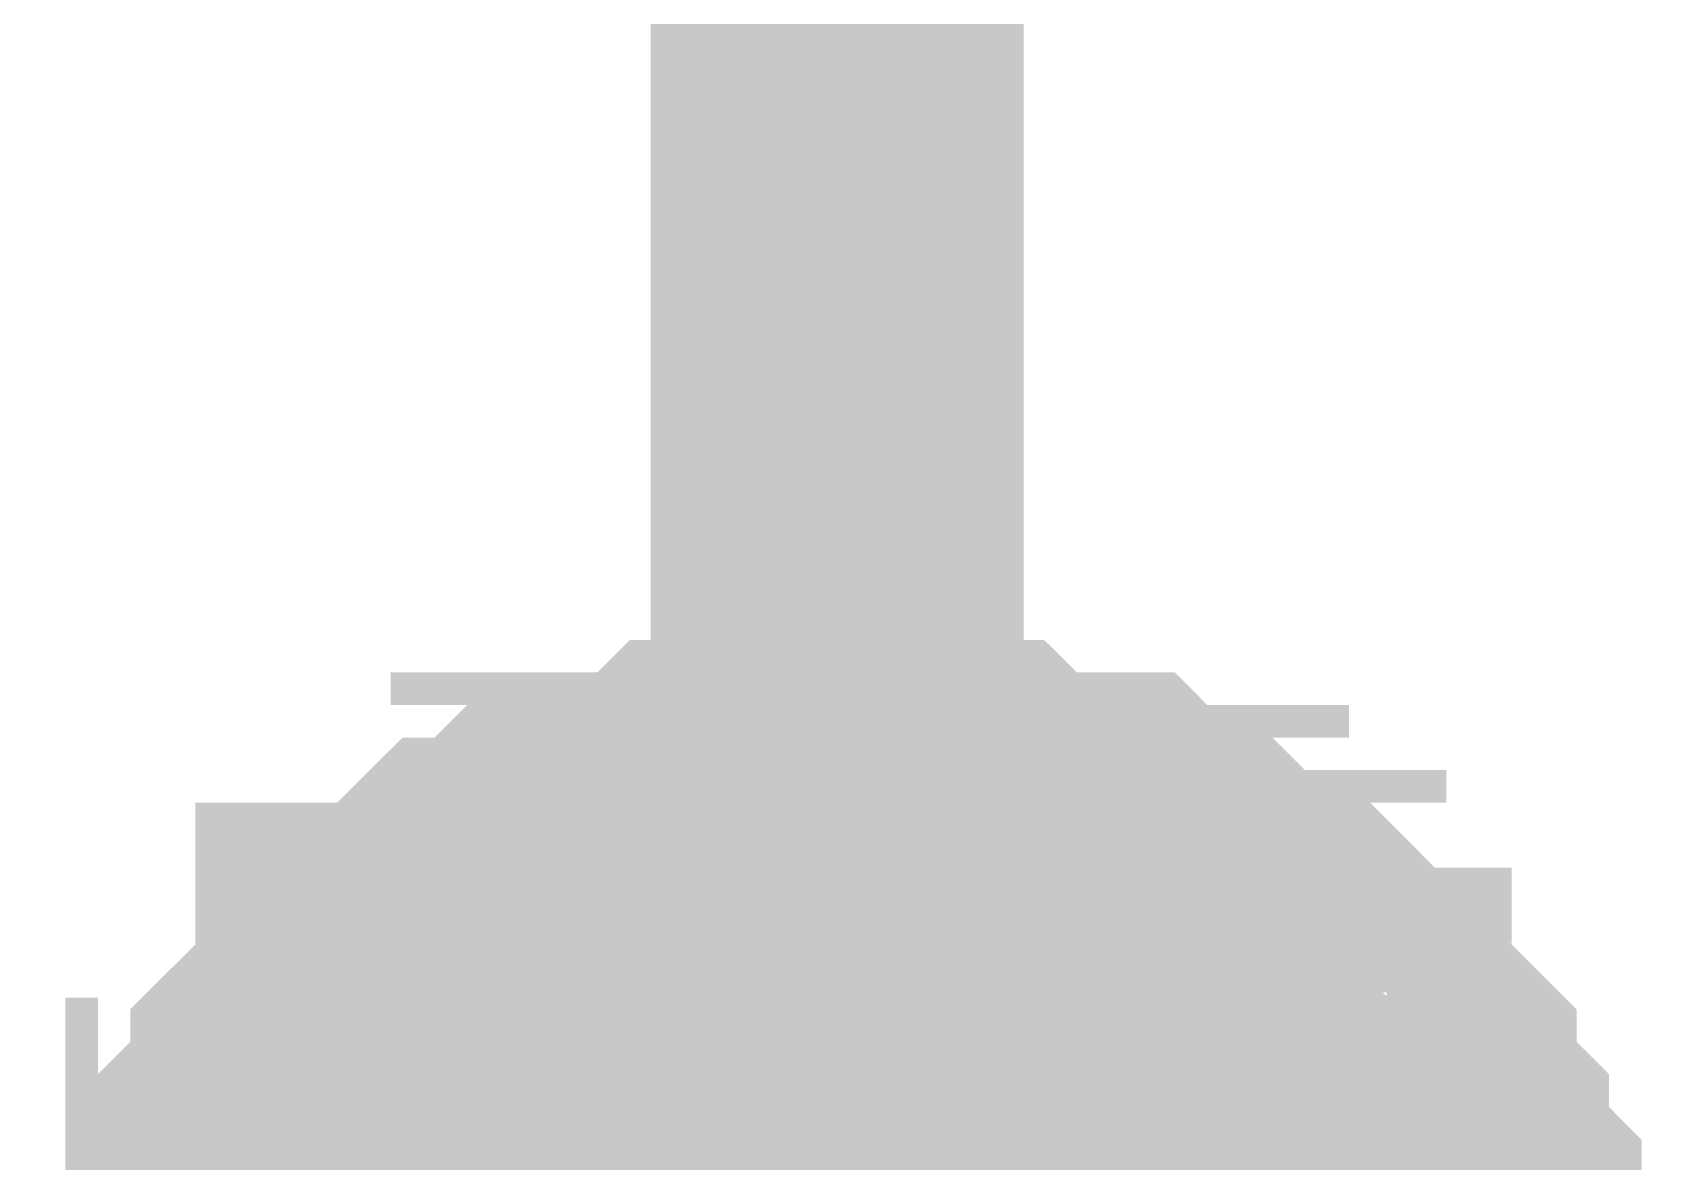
# Model space of a CAD drawing. Header units: inches. Extents: x 0 to 841, y 0 to 594.
# Drawn here: x 694.36 to 695.679, y 447.713 to 448.62 of the extents above; entities that cross this region are included whole.
import ezdxf

# ---------------------------------------------------------------- set-up
doc = ezdxf.new("R2010")
doc.units = ezdxf.units.IN
doc.layers.add('Sheet', color=255, linetype='Continuous')

msp = doc.modelspace()

# ---------------------------------------------------------------- linework, layer by layer
at = {"layer": 'Sheet'}
for points in [[(695.0061, 451.5884, 0.2997, 0.2997, 0), (695.0061, 447.4859, 0.2997, 0.2997, 0)], [(694.5096, 447.5382, 0.2997, 0.2997, 0), (694.5096, 447.5643, 0.2997, 0.2997, 0), (694.5096, 447.5904, 0.2997, 0.2997, 0), (694.5358, 447.6166, 0.2997, 0.2997, 0), (694.5358, 447.6427, 0.2997, 0.2997, 0), (694.5358, 447.6688, 0.2997, 0.2997, 0), (694.5358, 447.695, 0.2997, 0.2997, 0), (694.5619, 447.695, 0.2997, 0.2997, 0), (694.5619, 447.7211, 0.2997, 0.2997, 0), (694.588, 447.7472, 0.2997, 0.2997, 0), (694.588, 447.7734, 0.2997, 0.2997, 0), (694.6142, 447.7995, 0.2997, 0.2997, 0), (694.6142, 447.7995, 0.2997, 0.2997, 0), (694.6403, 447.8256, 0.2997, 0.2997, 0), (694.6403, 447.8518, 0.2997, 0.2997, 0), (694.6664, 447.8518, 0.2997, 0.2997, 0), (694.6925, 447.8779, 0.2997, 0.2997, 0), (694.6925, 447.8779, 0.2997, 0.2997, 0), (694.7187, 447.904, 0.2997, 0.2997, 0), (694.7448, 447.904, 0.2997, 0.2997, 0), (694.7709, 447.9301, 0.2997, 0.2997, 0), (694.7971, 447.9301, 0.2997, 0.2997, 0), (694.7971, 447.9563, 0.2997, 0.2997, 0), (694.8232, 447.9563, 0.2997, 0.2997, 0), (694.8493, 447.9563, 0.2997, 0.2997, 0), (694.8755, 447.9563, 0.2997, 0.2997, 0), (694.9016, 447.9824, 0.2997, 0.2997, 0), (694.9277, 447.9824, 0.2997, 0.2997, 0), (694.9539, 447.9824, 0.2997, 0.2997, 0), (694.98, 447.9824, 0.2997, 0.2997, 0), (695.0061, 447.9824, 0.2997, 0.2997, 0)], [(694.5096, 447.5382, 0.2997, 0.2997, 0), (694.5096, 447.5643, 0.2997, 0.2997, 0), (694.5096, 447.5904, 0.2997, 0.2997, 0), (694.5358, 447.6166, 0.2997, 0.2997, 0), (694.5358, 447.6427, 0.2997, 0.2997, 0), (694.5358, 447.6688, 0.2997, 0.2997, 0), (694.5358, 447.695, 0.2997, 0.2997, 0), (694.5619, 447.695, 0.2997, 0.2997, 0), (694.5619, 447.7211, 0.2997, 0.2997, 0), (694.588, 447.7472, 0.2997, 0.2997, 0), (694.588, 447.7734, 0.2997, 0.2997, 0), (694.6142, 447.7995, 0.2997, 0.2997, 0), (694.6142, 447.7995, 0.2997, 0.2997, 0), (694.6403, 447.8256, 0.2997, 0.2997, 0), (694.6403, 447.8518, 0.2997, 0.2997, 0), (694.6664, 447.8518, 0.2997, 0.2997, 0), (694.6925, 447.8779, 0.2997, 0.2997, 0), (694.6925, 447.8779, 0.2997, 0.2997, 0), (694.7187, 447.904, 0.2997, 0.2997, 0), (694.7448, 447.904, 0.2997, 0.2997, 0), (694.7709, 447.9301, 0.2997, 0.2997, 0), (694.7971, 447.9301, 0.2997, 0.2997, 0), (694.7971, 447.9563, 0.2997, 0.2997, 0), (694.8232, 447.9563, 0.2997, 0.2997, 0), (694.8493, 447.9563, 0.2997, 0.2997, 0), (694.8755, 447.9563, 0.2997, 0.2997, 0), (694.9016, 447.9824, 0.2997, 0.2997, 0), (694.9277, 447.9824, 0.2997, 0.2997, 0), (694.9539, 447.9824, 0.2997, 0.2997, 0), (694.98, 447.9824, 0.2997, 0.2997, 0), (695.0061, 447.9824, 0.2997, 0.2997, 0)], [(694.5096, 447.5382, 0.2997, 0.2997, 0), (694.5096, 447.5643, 0.2997, 0.2997, 0), (694.5096, 447.5904, 0.2997, 0.2997, 0), (694.5358, 447.6166, 0.2997, 0.2997, 0), (694.5358, 447.6427, 0.2997, 0.2997, 0), (694.5358, 447.6688, 0.2997, 0.2997, 0), (694.5358, 447.695, 0.2997, 0.2997, 0), (694.5619, 447.695, 0.2997, 0.2997, 0), (694.5619, 447.7211, 0.2997, 0.2997, 0), (694.588, 447.7472, 0.2997, 0.2997, 0), (694.588, 447.7734, 0.2997, 0.2997, 0), (694.6142, 447.7995, 0.2997, 0.2997, 0), (694.6142, 447.7995, 0.2997, 0.2997, 0), (694.6403, 447.8256, 0.2997, 0.2997, 0), (694.6403, 447.8518, 0.2997, 0.2997, 0), (694.6664, 447.8518, 0.2997, 0.2997, 0), (694.6925, 447.8779, 0.2997, 0.2997, 0), (694.6925, 447.8779, 0.2997, 0.2997, 0), (694.7187, 447.904, 0.2997, 0.2997, 0), (694.7448, 447.904, 0.2997, 0.2997, 0), (694.7709, 447.9301, 0.2997, 0.2997, 0), (694.7971, 447.9301, 0.2997, 0.2997, 0), (694.7971, 447.9563, 0.2997, 0.2997, 0), (694.8232, 447.9563, 0.2997, 0.2997, 0), (694.8493, 447.9563, 0.2997, 0.2997, 0), (694.8755, 447.9563, 0.2997, 0.2997, 0), (694.9016, 447.9824, 0.2997, 0.2997, 0), (694.9277, 447.9824, 0.2997, 0.2997, 0), (694.9539, 447.9824, 0.2997, 0.2997, 0), (694.98, 447.9824, 0.2997, 0.2997, 0), (695.0061, 447.9824, 0.2997, 0.2997, 0)], [(694.5096, 447.5382, 0.2997, 0.2997, 0), (694.5096, 447.5643, 0.2997, 0.2997, 0), (694.5096, 447.5904, 0.2997, 0.2997, 0), (694.5358, 447.6166, 0.2997, 0.2997, 0), (694.5358, 447.6427, 0.2997, 0.2997, 0), (694.5358, 447.6688, 0.2997, 0.2997, 0), (694.5358, 447.695, 0.2997, 0.2997, 0), (694.5619, 447.695, 0.2997, 0.2997, 0), (694.5619, 447.7211, 0.2997, 0.2997, 0), (694.588, 447.7472, 0.2997, 0.2997, 0), (694.588, 447.7734, 0.2997, 0.2997, 0), (694.6142, 447.7995, 0.2997, 0.2997, 0), (694.6142, 447.7995, 0.2997, 0.2997, 0), (694.6403, 447.8256, 0.2997, 0.2997, 0), (694.6403, 447.8518, 0.2997, 0.2997, 0), (694.6664, 447.8518, 0.2997, 0.2997, 0), (694.6925, 447.8779, 0.2997, 0.2997, 0), (694.6925, 447.8779, 0.2997, 0.2997, 0), (694.7187, 447.904, 0.2997, 0.2997, 0), (694.7448, 447.904, 0.2997, 0.2997, 0), (694.7709, 447.9301, 0.2997, 0.2997, 0), (694.7971, 447.9301, 0.2997, 0.2997, 0), (694.7971, 447.9563, 0.2997, 0.2997, 0), (694.8232, 447.9563, 0.2997, 0.2997, 0), (694.8493, 447.9563, 0.2997, 0.2997, 0), (694.8755, 447.9563, 0.2997, 0.2997, 0), (694.9016, 447.9824, 0.2997, 0.2997, 0), (694.9277, 447.9824, 0.2997, 0.2997, 0), (694.9539, 447.9824, 0.2997, 0.2997, 0), (694.98, 447.9824, 0.2997, 0.2997, 0), (695.0061, 447.9824, 0.2997, 0.2997, 0)], [(694.5096, 447.5382, 0.2997, 0.2997, 0), (694.5096, 447.5643, 0.2997, 0.2997, 0), (694.5096, 447.5904, 0.2997, 0.2997, 0), (694.5358, 447.6166, 0.2997, 0.2997, 0), (694.5358, 447.6427, 0.2997, 0.2997, 0), (694.5358, 447.6688, 0.2997, 0.2997, 0), (694.5358, 447.695, 0.2997, 0.2997, 0), (694.5619, 447.695, 0.2997, 0.2997, 0), (694.5619, 447.7211, 0.2997, 0.2997, 0), (694.588, 447.7472, 0.2997, 0.2997, 0), (694.588, 447.7734, 0.2997, 0.2997, 0), (694.6142, 447.7995, 0.2997, 0.2997, 0), (694.6142, 447.7995, 0.2997, 0.2997, 0), (694.6403, 447.8256, 0.2997, 0.2997, 0), (694.6403, 447.8518, 0.2997, 0.2997, 0), (694.6664, 447.8518, 0.2997, 0.2997, 0), (694.6925, 447.8779, 0.2997, 0.2997, 0), (694.6925, 447.8779, 0.2997, 0.2997, 0), (694.7187, 447.904, 0.2997, 0.2997, 0), (694.7448, 447.904, 0.2997, 0.2997, 0), (694.7709, 447.9301, 0.2997, 0.2997, 0), (694.7971, 447.9301, 0.2997, 0.2997, 0), (694.7971, 447.9563, 0.2997, 0.2997, 0), (694.8232, 447.9563, 0.2997, 0.2997, 0), (694.8493, 447.9563, 0.2997, 0.2997, 0), (694.8755, 447.9563, 0.2997, 0.2997, 0), (694.9016, 447.9824, 0.2997, 0.2997, 0), (694.9277, 447.9824, 0.2997, 0.2997, 0), (694.9539, 447.9824, 0.2997, 0.2997, 0), (694.98, 447.9824, 0.2997, 0.2997, 0), (695.0061, 447.9824, 0.2997, 0.2997, 0)], [(695.0061, 447.9824, 0.2997, 0.2997, 0), (695.0061, 447.9824, 0.2997, 0.2997, 0)], [(695.0061, 447.9824, 0.2997, 0.2997, 0), (695.0323, 447.9824, 0.2997, 0.2997, 0), (695.0584, 447.9824, 0.2997, 0.2997, 0), (695.0845, 447.9824, 0.2997, 0.2997, 0), (695.1106, 447.9824, 0.2997, 0.2997, 0), (695.1368, 447.9563, 0.2997, 0.2997, 0), (695.1629, 447.9563, 0.2997, 0.2997, 0), (695.189, 447.9563, 0.2997, 0.2997, 0), (695.2152, 447.9563, 0.2997, 0.2997, 0), (695.2413, 447.9301, 0.2997, 0.2997, 0), (695.2674, 447.9301, 0.2997, 0.2997, 0), (695.2674, 447.904, 0.2997, 0.2997, 0), (695.2936, 447.904, 0.2997, 0.2997, 0), (695.3197, 447.8779, 0.2997, 0.2997, 0), (695.3458, 447.8779, 0.2997, 0.2997, 0), (695.3458, 447.8518, 0.2997, 0.2997, 0), (695.372, 447.8518, 0.2997, 0.2997, 0), (695.3981, 447.8256, 0.2997, 0.2997, 0), (695.3981, 447.7995, 0.2997, 0.2997, 0), (695.4242, 447.7995, 0.2997, 0.2997, 0), (695.4503, 447.7734, 0.2997, 0.2997, 0), (695.4503, 447.7472, 0.2997, 0.2997, 0), (695.4765, 447.7211, 0.2997, 0.2997, 0), (695.4765, 447.695, 0.2997, 0.2997, 0), (695.4765, 447.695, 0.2997, 0.2997, 0), (695.5026, 447.6688, 0.2997, 0.2997, 0), (695.5026, 447.6427, 0.2997, 0.2997, 0), (695.5026, 447.6166, 0.2997, 0.2997, 0), (695.5287, 447.5904, 0.2997, 0.2997, 0), (695.5287, 447.5643, 0.2997, 0.2997, 0), (695.5287, 447.5382, 0.2997, 0.2997, 0)], [(695.0061, 447.9824, 0.2997, 0.2997, 0), (695.0061, 447.9824, 0.2997, 0.2997, 0)], [(695.0061, 447.9824, 0.2997, 0.2997, 0), (695.0323, 447.9824, 0.2997, 0.2997, 0), (695.0584, 447.9824, 0.2997, 0.2997, 0), (695.0845, 447.9824, 0.2997, 0.2997, 0), (695.1106, 447.9824, 0.2997, 0.2997, 0), (695.1368, 447.9563, 0.2997, 0.2997, 0), (695.1629, 447.9563, 0.2997, 0.2997, 0), (695.189, 447.9563, 0.2997, 0.2997, 0), (695.2152, 447.9563, 0.2997, 0.2997, 0), (695.2413, 447.9301, 0.2997, 0.2997, 0), (695.2674, 447.9301, 0.2997, 0.2997, 0), (695.2674, 447.904, 0.2997, 0.2997, 0), (695.2936, 447.904, 0.2997, 0.2997, 0), (695.3197, 447.8779, 0.2997, 0.2997, 0), (695.3458, 447.8779, 0.2997, 0.2997, 0), (695.3458, 447.8518, 0.2997, 0.2997, 0), (695.372, 447.8518, 0.2997, 0.2997, 0), (695.3981, 447.8256, 0.2997, 0.2997, 0), (695.3981, 447.7995, 0.2997, 0.2997, 0), (695.4242, 447.7995, 0.2997, 0.2997, 0), (695.4503, 447.7734, 0.2997, 0.2997, 0), (695.4503, 447.7472, 0.2997, 0.2997, 0), (695.4765, 447.7211, 0.2997, 0.2997, 0), (695.4765, 447.695, 0.2997, 0.2997, 0), (695.4765, 447.695, 0.2997, 0.2997, 0), (695.5026, 447.6688, 0.2997, 0.2997, 0), (695.5026, 447.6427, 0.2997, 0.2997, 0), (695.5026, 447.6166, 0.2997, 0.2997, 0), (695.5287, 447.5904, 0.2997, 0.2997, 0), (695.5287, 447.5643, 0.2997, 0.2997, 0), (695.5287, 447.5382, 0.2997, 0.2997, 0)], [(695.0061, 447.9824, 0.2997, 0.2997, 0), (695.0061, 447.9824, 0.2997, 0.2997, 0)], [(695.0061, 447.9824, 0.2997, 0.2997, 0), (695.0323, 447.9824, 0.2997, 0.2997, 0), (695.0584, 447.9824, 0.2997, 0.2997, 0), (695.0845, 447.9824, 0.2997, 0.2997, 0), (695.1106, 447.9824, 0.2997, 0.2997, 0), (695.1368, 447.9563, 0.2997, 0.2997, 0), (695.1629, 447.9563, 0.2997, 0.2997, 0), (695.189, 447.9563, 0.2997, 0.2997, 0), (695.2152, 447.9563, 0.2997, 0.2997, 0), (695.2413, 447.9301, 0.2997, 0.2997, 0), (695.2674, 447.9301, 0.2997, 0.2997, 0), (695.2674, 447.904, 0.2997, 0.2997, 0), (695.2936, 447.904, 0.2997, 0.2997, 0), (695.3197, 447.8779, 0.2997, 0.2997, 0), (695.3458, 447.8779, 0.2997, 0.2997, 0), (695.3458, 447.8518, 0.2997, 0.2997, 0), (695.372, 447.8518, 0.2997, 0.2997, 0), (695.3981, 447.8256, 0.2997, 0.2997, 0), (695.3981, 447.7995, 0.2997, 0.2997, 0), (695.4242, 447.7995, 0.2997, 0.2997, 0), (695.4503, 447.7734, 0.2997, 0.2997, 0), (695.4503, 447.7472, 0.2997, 0.2997, 0), (695.4765, 447.7211, 0.2997, 0.2997, 0), (695.4765, 447.695, 0.2997, 0.2997, 0), (695.4765, 447.695, 0.2997, 0.2997, 0), (695.5026, 447.6688, 0.2997, 0.2997, 0), (695.5026, 447.6427, 0.2997, 0.2997, 0), (695.5026, 447.6166, 0.2997, 0.2997, 0), (695.5287, 447.5904, 0.2997, 0.2997, 0), (695.5287, 447.5643, 0.2997, 0.2997, 0), (695.5287, 447.5382, 0.2997, 0.2997, 0)], [(695.0061, 447.9824, 0.2997, 0.2997, 0), (695.0061, 447.9824, 0.2997, 0.2997, 0)], [(695.0061, 447.9824, 0.2997, 0.2997, 0), (695.0323, 447.9824, 0.2997, 0.2997, 0), (695.0584, 447.9824, 0.2997, 0.2997, 0), (695.0845, 447.9824, 0.2997, 0.2997, 0), (695.1106, 447.9824, 0.2997, 0.2997, 0), (695.1368, 447.9563, 0.2997, 0.2997, 0), (695.1629, 447.9563, 0.2997, 0.2997, 0), (695.189, 447.9563, 0.2997, 0.2997, 0), (695.2152, 447.9563, 0.2997, 0.2997, 0), (695.2413, 447.9301, 0.2997, 0.2997, 0), (695.2674, 447.9301, 0.2997, 0.2997, 0), (695.2674, 447.904, 0.2997, 0.2997, 0), (695.2936, 447.904, 0.2997, 0.2997, 0), (695.3197, 447.8779, 0.2997, 0.2997, 0), (695.3458, 447.8779, 0.2997, 0.2997, 0), (695.3458, 447.8518, 0.2997, 0.2997, 0), (695.372, 447.8518, 0.2997, 0.2997, 0), (695.3981, 447.8256, 0.2997, 0.2997, 0), (695.3981, 447.7995, 0.2997, 0.2997, 0), (695.4242, 447.7995, 0.2997, 0.2997, 0), (695.4503, 447.7734, 0.2997, 0.2997, 0), (695.4503, 447.7472, 0.2997, 0.2997, 0), (695.4765, 447.7211, 0.2997, 0.2997, 0), (695.4765, 447.695, 0.2997, 0.2997, 0), (695.4765, 447.695, 0.2997, 0.2997, 0), (695.5026, 447.6688, 0.2997, 0.2997, 0), (695.5026, 447.6427, 0.2997, 0.2997, 0), (695.5026, 447.6166, 0.2997, 0.2997, 0), (695.5287, 447.5904, 0.2997, 0.2997, 0), (695.5287, 447.5643, 0.2997, 0.2997, 0), (695.5287, 447.5382, 0.2997, 0.2997, 0)], [(695.0061, 447.9824, 0.2997, 0.2997, 0), (695.0061, 447.9824, 0.2997, 0.2997, 0)], [(695.0061, 447.9824, 0.2997, 0.2997, 0), (695.0323, 447.9824, 0.2997, 0.2997, 0), (695.0584, 447.9824, 0.2997, 0.2997, 0), (695.0845, 447.9824, 0.2997, 0.2997, 0), (695.1106, 447.9824, 0.2997, 0.2997, 0), (695.1368, 447.9563, 0.2997, 0.2997, 0), (695.1629, 447.9563, 0.2997, 0.2997, 0), (695.189, 447.9563, 0.2997, 0.2997, 0), (695.2152, 447.9563, 0.2997, 0.2997, 0), (695.2413, 447.9301, 0.2997, 0.2997, 0), (695.2674, 447.9301, 0.2997, 0.2997, 0), (695.2674, 447.904, 0.2997, 0.2997, 0), (695.2936, 447.904, 0.2997, 0.2997, 0), (695.3197, 447.8779, 0.2997, 0.2997, 0), (695.3458, 447.8779, 0.2997, 0.2997, 0), (695.3458, 447.8518, 0.2997, 0.2997, 0), (695.372, 447.8518, 0.2997, 0.2997, 0), (695.3981, 447.8256, 0.2997, 0.2997, 0), (695.3981, 447.7995, 0.2997, 0.2997, 0), (695.4242, 447.7995, 0.2997, 0.2997, 0), (695.4503, 447.7734, 0.2997, 0.2997, 0), (695.4503, 447.7472, 0.2997, 0.2997, 0), (695.4765, 447.7211, 0.2997, 0.2997, 0), (695.4765, 447.695, 0.2997, 0.2997, 0), (695.4765, 447.695, 0.2997, 0.2997, 0), (695.5026, 447.6688, 0.2997, 0.2997, 0), (695.5026, 447.6427, 0.2997, 0.2997, 0), (695.5026, 447.6166, 0.2997, 0.2997, 0), (695.5287, 447.5904, 0.2997, 0.2997, 0), (695.5287, 447.5643, 0.2997, 0.2997, 0), (695.5287, 447.5382, 0.2997, 0.2997, 0)], [(694.5358, 447.6427, 0.0991, 0.0991, 0), (694.5358, 447.6688, 0.0991, 0.0991, 0), (694.5358, 447.695, 0.0991, 0.0991, 0), (694.5619, 447.695, 0.0991, 0.0991, 0), (694.5619, 447.7211, 0.0991, 0.0991, 0), (694.588, 447.7472, 0.0991, 0.0991, 0), (694.588, 447.7734, 0.0991, 0.0991, 0), (694.6142, 447.7995, 0.0991, 0.0991, 0), (694.6142, 447.7995, 0.0991, 0.0991, 0), (694.6403, 447.8256, 0.0991, 0.0991, 0), (694.6403, 447.8518, 0.0991, 0.0991, 0), (694.6664, 447.8518, 0.0991, 0.0991, 0), (694.6925, 447.8779, 0.0991, 0.0991, 0), (694.6925, 447.8779, 0.0991, 0.0991, 0), (694.7187, 447.904, 0.0991, 0.0991, 0), (694.7448, 447.904, 0.0991, 0.0991, 0), (694.7709, 447.9301, 0.0991, 0.0991, 0), (694.7971, 447.9301, 0.0991, 0.0991, 0), (694.7971, 447.9563, 0.0991, 0.0991, 0), (694.8232, 447.9563, 0.0991, 0.0991, 0), (694.8493, 447.9563, 0.0991, 0.0991, 0), (694.8755, 447.9563, 0.0991, 0.0991, 0), (694.9016, 447.9824, 0.0991, 0.0991, 0), (694.9277, 447.9824, 0.0991, 0.0991, 0), (694.9539, 447.9824, 0.0991, 0.0991, 0), (694.98, 447.9824, 0.0991, 0.0991, 0), (695.0061, 447.9824, 0.0991, 0.0991, 0)], [(694.5358, 447.6427, 0.0991, 0.0991, 0), (694.5358, 447.6688, 0.0991, 0.0991, 0), (694.5358, 447.695, 0.0991, 0.0991, 0), (694.5619, 447.695, 0.0991, 0.0991, 0), (694.5619, 447.7211, 0.0991, 0.0991, 0), (694.588, 447.7472, 0.0991, 0.0991, 0), (694.588, 447.7734, 0.0991, 0.0991, 0), (694.6142, 447.7995, 0.0991, 0.0991, 0), (694.6142, 447.7995, 0.0991, 0.0991, 0), (694.6403, 447.8256, 0.0991, 0.0991, 0), (694.6403, 447.8518, 0.0991, 0.0991, 0), (694.6664, 447.8518, 0.0991, 0.0991, 0), (694.6925, 447.8779, 0.0991, 0.0991, 0), (694.6925, 447.8779, 0.0991, 0.0991, 0), (694.7187, 447.904, 0.0991, 0.0991, 0), (694.7448, 447.904, 0.0991, 0.0991, 0), (694.7709, 447.9301, 0.0991, 0.0991, 0), (694.7971, 447.9301, 0.0991, 0.0991, 0), (694.7971, 447.9563, 0.0991, 0.0991, 0), (694.8232, 447.9563, 0.0991, 0.0991, 0), (694.8493, 447.9563, 0.0991, 0.0991, 0), (694.8755, 447.9563, 0.0991, 0.0991, 0), (694.9016, 447.9824, 0.0991, 0.0991, 0), (694.9277, 447.9824, 0.0991, 0.0991, 0), (694.9539, 447.9824, 0.0991, 0.0991, 0), (694.98, 447.9824, 0.0991, 0.0991, 0), (695.0061, 447.9824, 0.0991, 0.0991, 0)], [(694.5358, 447.6427, 0.0991, 0.0991, 0), (694.5358, 447.6688, 0.0991, 0.0991, 0), (694.5358, 447.695, 0.0991, 0.0991, 0), (694.5619, 447.695, 0.0991, 0.0991, 0), (694.5619, 447.7211, 0.0991, 0.0991, 0), (694.588, 447.7472, 0.0991, 0.0991, 0), (694.588, 447.7734, 0.0991, 0.0991, 0), (694.6142, 447.7995, 0.0991, 0.0991, 0), (694.6142, 447.7995, 0.0991, 0.0991, 0), (694.6403, 447.8256, 0.0991, 0.0991, 0), (694.6403, 447.8518, 0.0991, 0.0991, 0), (694.6664, 447.8518, 0.0991, 0.0991, 0), (694.6925, 447.8779, 0.0991, 0.0991, 0), (694.6925, 447.8779, 0.0991, 0.0991, 0), (694.7187, 447.904, 0.0991, 0.0991, 0), (694.7448, 447.904, 0.0991, 0.0991, 0), (694.7709, 447.9301, 0.0991, 0.0991, 0), (694.7971, 447.9301, 0.0991, 0.0991, 0), (694.7971, 447.9563, 0.0991, 0.0991, 0), (694.8232, 447.9563, 0.0991, 0.0991, 0), (694.8493, 447.9563, 0.0991, 0.0991, 0), (694.8755, 447.9563, 0.0991, 0.0991, 0), (694.9016, 447.9824, 0.0991, 0.0991, 0), (694.9277, 447.9824, 0.0991, 0.0991, 0), (694.9539, 447.9824, 0.0991, 0.0991, 0), (694.98, 447.9824, 0.0991, 0.0991, 0), (695.0061, 447.9824, 0.0991, 0.0991, 0)], [(694.5358, 447.6427, 0.0991, 0.0991, 0), (694.5358, 447.6688, 0.0991, 0.0991, 0), (694.5358, 447.695, 0.0991, 0.0991, 0), (694.5619, 447.695, 0.0991, 0.0991, 0), (694.5619, 447.7211, 0.0991, 0.0991, 0), (694.588, 447.7472, 0.0991, 0.0991, 0), (694.588, 447.7734, 0.0991, 0.0991, 0), (694.6142, 447.7995, 0.0991, 0.0991, 0), (694.6142, 447.7995, 0.0991, 0.0991, 0), (694.6403, 447.8256, 0.0991, 0.0991, 0), (694.6403, 447.8518, 0.0991, 0.0991, 0), (694.6664, 447.8518, 0.0991, 0.0991, 0), (694.6925, 447.8779, 0.0991, 0.0991, 0), (694.6925, 447.8779, 0.0991, 0.0991, 0), (694.7187, 447.904, 0.0991, 0.0991, 0), (694.7448, 447.904, 0.0991, 0.0991, 0), (694.7709, 447.9301, 0.0991, 0.0991, 0), (694.7971, 447.9301, 0.0991, 0.0991, 0), (694.7971, 447.9563, 0.0991, 0.0991, 0), (694.8232, 447.9563, 0.0991, 0.0991, 0), (694.8493, 447.9563, 0.0991, 0.0991, 0), (694.8755, 447.9563, 0.0991, 0.0991, 0), (694.9016, 447.9824, 0.0991, 0.0991, 0), (694.9277, 447.9824, 0.0991, 0.0991, 0), (694.9539, 447.9824, 0.0991, 0.0991, 0), (694.98, 447.9824, 0.0991, 0.0991, 0), (695.0061, 447.9824, 0.0991, 0.0991, 0)], [(694.5358, 447.6427, 0.0991, 0.0991, 0), (694.5358, 447.6688, 0.0991, 0.0991, 0), (694.5358, 447.695, 0.0991, 0.0991, 0), (694.5619, 447.695, 0.0991, 0.0991, 0), (694.5619, 447.7211, 0.0991, 0.0991, 0), (694.588, 447.7472, 0.0991, 0.0991, 0), (694.588, 447.7734, 0.0991, 0.0991, 0), (694.6142, 447.7995, 0.0991, 0.0991, 0), (694.6142, 447.7995, 0.0991, 0.0991, 0), (694.6403, 447.8256, 0.0991, 0.0991, 0), (694.6403, 447.8518, 0.0991, 0.0991, 0), (694.6664, 447.8518, 0.0991, 0.0991, 0), (694.6925, 447.8779, 0.0991, 0.0991, 0), (694.6925, 447.8779, 0.0991, 0.0991, 0), (694.7187, 447.904, 0.0991, 0.0991, 0), (694.7448, 447.904, 0.0991, 0.0991, 0), (694.7709, 447.9301, 0.0991, 0.0991, 0), (694.7971, 447.9301, 0.0991, 0.0991, 0), (694.7971, 447.9563, 0.0991, 0.0991, 0), (694.8232, 447.9563, 0.0991, 0.0991, 0), (694.8493, 447.9563, 0.0991, 0.0991, 0), (694.8755, 447.9563, 0.0991, 0.0991, 0), (694.9016, 447.9824, 0.0991, 0.0991, 0), (694.9277, 447.9824, 0.0991, 0.0991, 0), (694.9539, 447.9824, 0.0991, 0.0991, 0), (694.98, 447.9824, 0.0991, 0.0991, 0), (695.0061, 447.9824, 0.0991, 0.0991, 0)], [(695.0061, 447.9824, 0.0991, 0.0991, 0), (695.0061, 447.9824, 0.0991, 0.0991, 0)], [(695.0061, 447.9824, 0.0991, 0.0991, 0), (695.0323, 447.9824, 0.0991, 0.0991, 0), (695.0584, 447.9824, 0.0991, 0.0991, 0), (695.0845, 447.9824, 0.0991, 0.0991, 0), (695.1106, 447.9824, 0.0991, 0.0991, 0), (695.1368, 447.9563, 0.0991, 0.0991, 0), (695.1629, 447.9563, 0.0991, 0.0991, 0), (695.189, 447.9563, 0.0991, 0.0991, 0), (695.2152, 447.9563, 0.0991, 0.0991, 0), (695.2413, 447.9301, 0.0991, 0.0991, 0), (695.2674, 447.9301, 0.0991, 0.0991, 0), (695.2674, 447.904, 0.0991, 0.0991, 0), (695.2936, 447.904, 0.0991, 0.0991, 0), (695.3197, 447.8779, 0.0991, 0.0991, 0), (695.3458, 447.8779, 0.0991, 0.0991, 0), (695.3458, 447.8518, 0.0991, 0.0991, 0), (695.372, 447.8518, 0.0991, 0.0991, 0), (695.3981, 447.8256, 0.0991, 0.0991, 0), (695.3981, 447.7995, 0.0991, 0.0991, 0), (695.4242, 447.7995, 0.0991, 0.0991, 0), (695.4503, 447.7734, 0.0991, 0.0991, 0), (695.4503, 447.7472, 0.0991, 0.0991, 0), (695.4765, 447.7211, 0.0991, 0.0991, 0), (695.4765, 447.695, 0.0991, 0.0991, 0), (695.4765, 447.695, 0.0991, 0.0991, 0), (695.5026, 447.6688, 0.0991, 0.0991, 0), (695.5026, 447.6427, 0.0991, 0.0991, 0)], [(695.0061, 447.9824, 0.0991, 0.0991, 0), (695.0061, 447.9824, 0.0991, 0.0991, 0)], [(695.0061, 447.9824, 0.0991, 0.0991, 0), (695.0323, 447.9824, 0.0991, 0.0991, 0), (695.0584, 447.9824, 0.0991, 0.0991, 0), (695.0845, 447.9824, 0.0991, 0.0991, 0), (695.1106, 447.9824, 0.0991, 0.0991, 0), (695.1368, 447.9563, 0.0991, 0.0991, 0), (695.1629, 447.9563, 0.0991, 0.0991, 0), (695.189, 447.9563, 0.0991, 0.0991, 0), (695.2152, 447.9563, 0.0991, 0.0991, 0), (695.2413, 447.9301, 0.0991, 0.0991, 0), (695.2674, 447.9301, 0.0991, 0.0991, 0), (695.2674, 447.904, 0.0991, 0.0991, 0), (695.2936, 447.904, 0.0991, 0.0991, 0), (695.3197, 447.8779, 0.0991, 0.0991, 0), (695.3458, 447.8779, 0.0991, 0.0991, 0), (695.3458, 447.8518, 0.0991, 0.0991, 0), (695.372, 447.8518, 0.0991, 0.0991, 0), (695.3981, 447.8256, 0.0991, 0.0991, 0), (695.3981, 447.7995, 0.0991, 0.0991, 0), (695.4242, 447.7995, 0.0991, 0.0991, 0), (695.4503, 447.7734, 0.0991, 0.0991, 0), (695.4503, 447.7472, 0.0991, 0.0991, 0), (695.4765, 447.7211, 0.0991, 0.0991, 0), (695.4765, 447.695, 0.0991, 0.0991, 0), (695.4765, 447.695, 0.0991, 0.0991, 0), (695.5026, 447.6688, 0.0991, 0.0991, 0), (695.5026, 447.6427, 0.0991, 0.0991, 0)], [(695.0061, 447.9824, 0.0991, 0.0991, 0), (695.0061, 447.9824, 0.0991, 0.0991, 0)], [(695.0061, 447.9824, 0.0991, 0.0991, 0), (695.0323, 447.9824, 0.0991, 0.0991, 0), (695.0584, 447.9824, 0.0991, 0.0991, 0), (695.0845, 447.9824, 0.0991, 0.0991, 0), (695.1106, 447.9824, 0.0991, 0.0991, 0), (695.1368, 447.9563, 0.0991, 0.0991, 0), (695.1629, 447.9563, 0.0991, 0.0991, 0), (695.189, 447.9563, 0.0991, 0.0991, 0), (695.2152, 447.9563, 0.0991, 0.0991, 0), (695.2413, 447.9301, 0.0991, 0.0991, 0), (695.2674, 447.9301, 0.0991, 0.0991, 0), (695.2674, 447.904, 0.0991, 0.0991, 0), (695.2936, 447.904, 0.0991, 0.0991, 0), (695.3197, 447.8779, 0.0991, 0.0991, 0), (695.3458, 447.8779, 0.0991, 0.0991, 0), (695.3458, 447.8518, 0.0991, 0.0991, 0), (695.372, 447.8518, 0.0991, 0.0991, 0), (695.3981, 447.8256, 0.0991, 0.0991, 0), (695.3981, 447.7995, 0.0991, 0.0991, 0), (695.4242, 447.7995, 0.0991, 0.0991, 0), (695.4503, 447.7734, 0.0991, 0.0991, 0), (695.4503, 447.7472, 0.0991, 0.0991, 0), (695.4765, 447.7211, 0.0991, 0.0991, 0), (695.4765, 447.695, 0.0991, 0.0991, 0), (695.4765, 447.695, 0.0991, 0.0991, 0), (695.5026, 447.6688, 0.0991, 0.0991, 0), (695.5026, 447.6427, 0.0991, 0.0991, 0)], [(695.0061, 447.9824, 0.0991, 0.0991, 0), (695.0061, 447.9824, 0.0991, 0.0991, 0)], [(695.0061, 447.9824, 0.0991, 0.0991, 0), (695.0323, 447.9824, 0.0991, 0.0991, 0), (695.0584, 447.9824, 0.0991, 0.0991, 0), (695.0845, 447.9824, 0.0991, 0.0991, 0), (695.1106, 447.9824, 0.0991, 0.0991, 0), (695.1368, 447.9563, 0.0991, 0.0991, 0), (695.1629, 447.9563, 0.0991, 0.0991, 0), (695.189, 447.9563, 0.0991, 0.0991, 0), (695.2152, 447.9563, 0.0991, 0.0991, 0), (695.2413, 447.9301, 0.0991, 0.0991, 0), (695.2674, 447.9301, 0.0991, 0.0991, 0), (695.2674, 447.904, 0.0991, 0.0991, 0), (695.2936, 447.904, 0.0991, 0.0991, 0), (695.3197, 447.8779, 0.0991, 0.0991, 0), (695.3458, 447.8779, 0.0991, 0.0991, 0), (695.3458, 447.8518, 0.0991, 0.0991, 0), (695.372, 447.8518, 0.0991, 0.0991, 0), (695.3981, 447.8256, 0.0991, 0.0991, 0), (695.3981, 447.7995, 0.0991, 0.0991, 0), (695.4242, 447.7995, 0.0991, 0.0991, 0), (695.4503, 447.7734, 0.0991, 0.0991, 0), (695.4503, 447.7472, 0.0991, 0.0991, 0), (695.4765, 447.7211, 0.0991, 0.0991, 0), (695.4765, 447.695, 0.0991, 0.0991, 0), (695.4765, 447.695, 0.0991, 0.0991, 0), (695.5026, 447.6688, 0.0991, 0.0991, 0), (695.5026, 447.6427, 0.0991, 0.0991, 0)], [(695.0061, 447.9824, 0.0991, 0.0991, 0), (695.0061, 447.9824, 0.0991, 0.0991, 0)], [(695.0061, 447.9824, 0.0991, 0.0991, 0), (695.0323, 447.9824, 0.0991, 0.0991, 0), (695.0584, 447.9824, 0.0991, 0.0991, 0), (695.0845, 447.9824, 0.0991, 0.0991, 0), (695.1106, 447.9824, 0.0991, 0.0991, 0), (695.1368, 447.9563, 0.0991, 0.0991, 0), (695.1629, 447.9563, 0.0991, 0.0991, 0), (695.189, 447.9563, 0.0991, 0.0991, 0), (695.2152, 447.9563, 0.0991, 0.0991, 0), (695.2413, 447.9301, 0.0991, 0.0991, 0), (695.2674, 447.9301, 0.0991, 0.0991, 0), (695.2674, 447.904, 0.0991, 0.0991, 0), (695.2936, 447.904, 0.0991, 0.0991, 0), (695.3197, 447.8779, 0.0991, 0.0991, 0), (695.3458, 447.8779, 0.0991, 0.0991, 0), (695.3458, 447.8518, 0.0991, 0.0991, 0), (695.372, 447.8518, 0.0991, 0.0991, 0), (695.3981, 447.8256, 0.0991, 0.0991, 0), (695.3981, 447.7995, 0.0991, 0.0991, 0), (695.4242, 447.7995, 0.0991, 0.0991, 0), (695.4503, 447.7734, 0.0991, 0.0991, 0), (695.4503, 447.7472, 0.0991, 0.0991, 0), (695.4765, 447.7211, 0.0991, 0.0991, 0), (695.4765, 447.695, 0.0991, 0.0991, 0), (695.4765, 447.695, 0.0991, 0.0991, 0), (695.5026, 447.6688, 0.0991, 0.0991, 0), (695.5026, 447.6427, 0.0991, 0.0991, 0)]]:
    msp.add_lwpolyline(points, format="xyseb", dxfattribs=at)
msp.add_lwpolyline([(694.746, 447.5, 0.508, 0.508, 1), (695.254, 447.5, 0.508, 0.508, 1)], format="xyseb", close=True, dxfattribs=at)

doc.saveas('drawing.dxf')
